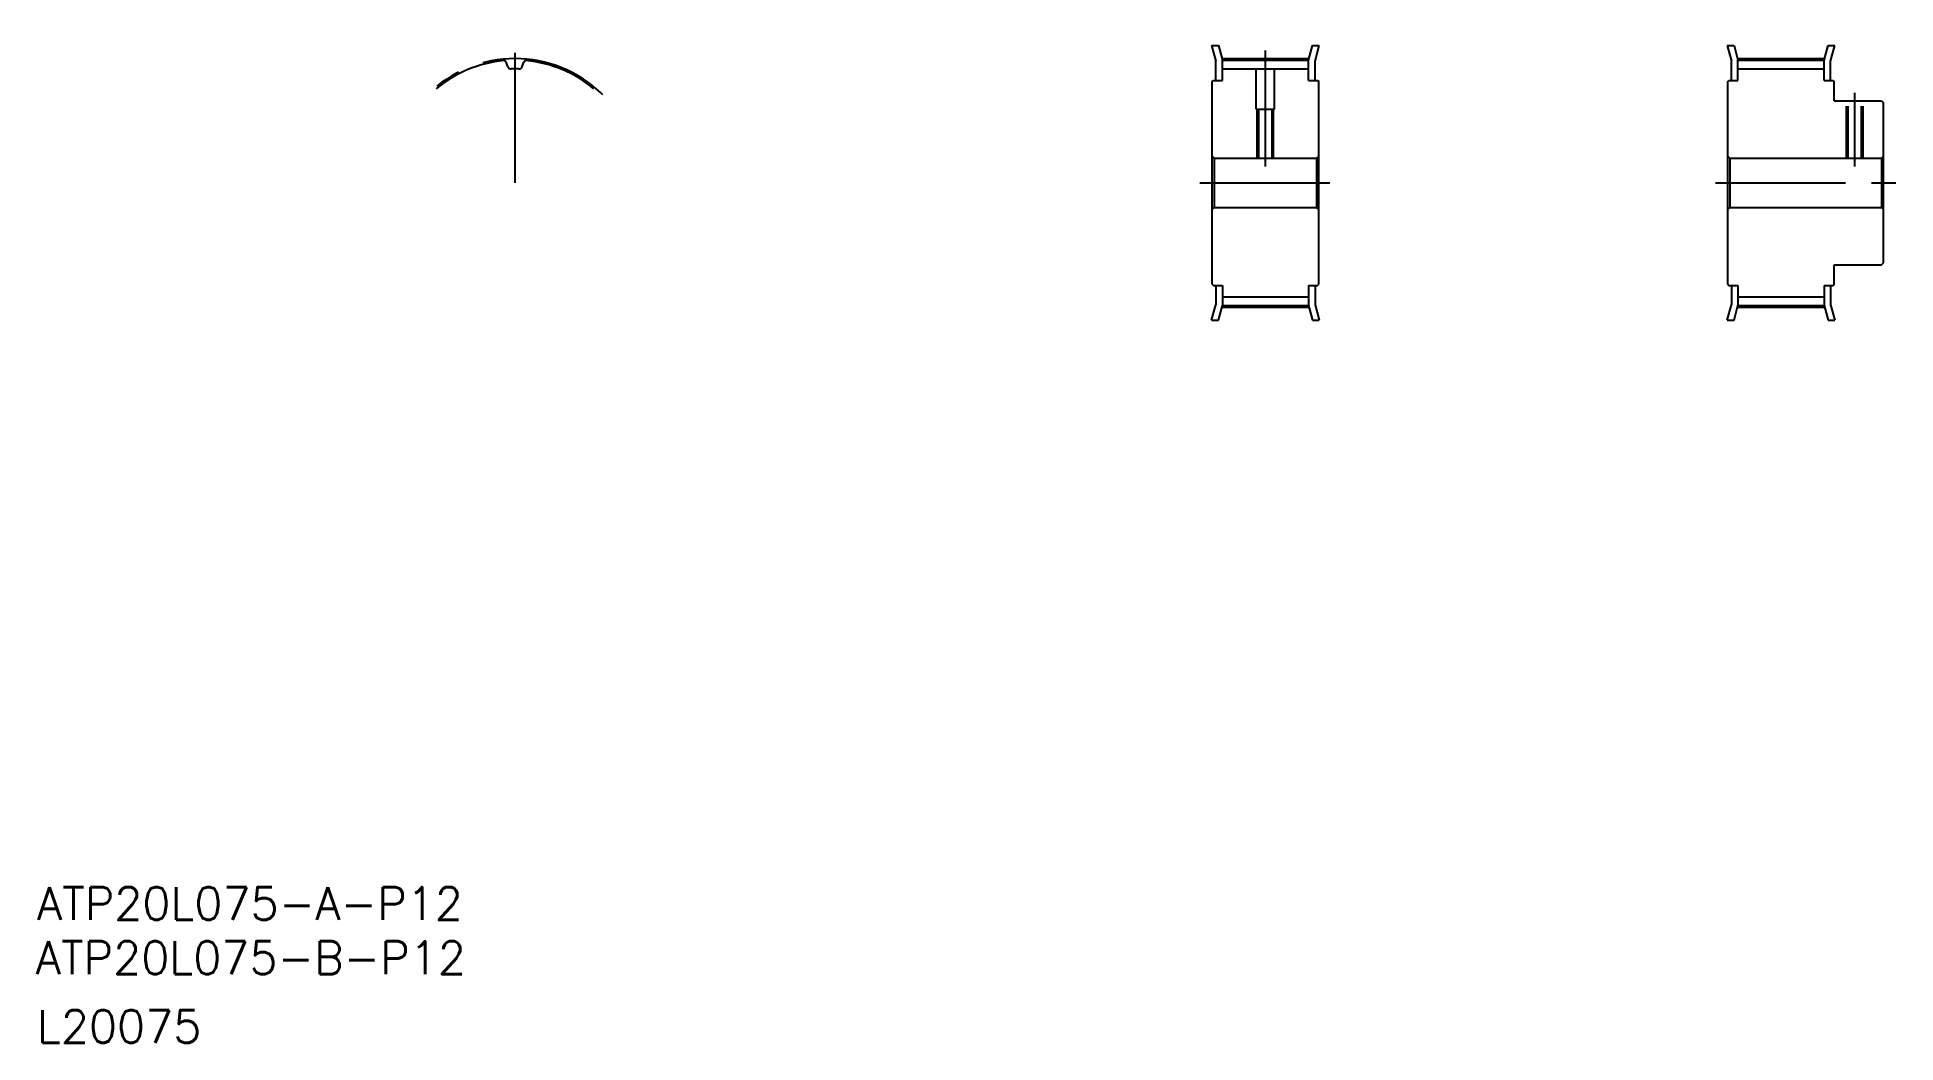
# Model space of a CAD drawing. Extents: x -109 to 344, y -92 to 153.
import ezdxf

# ---------------------------------------------------------------- set-up
doc = ezdxf.new("R2010")
doc.units = 0
doc.linetypes.add('CENTER', pattern=[50.8, 31.75, -6.35, 6.35, -6.35])
doc.linetypes.add('DASHED', pattern=[19.05, 12.7, -6.35])
doc.layers.get('0').update_dxf_attribs({"linetype": 'CONTINUOUS'})
doc.layers.add('CENTER', color=1, linetype='CENTER')
doc.styles.get("Standard").update_dxf_attribs({"font": 'txt', "bigfont": 'BIGFONT'})

msp = doc.modelspace()

# ---------------------------------------------------------------- linework, layer by layer
at = {"color": 7, "linetype": 'CONTINUOUS'}
for p, q in [((177.34, 151.01), (179, 151.01)), ((177.34, 151.01), (178.35, 147.24)), ((179, 151.01), (179.95, 147.45)), ((200.95, 147.45), (201.91, 151.01)), ((201.91, 151.01), (203.56, 151.01)), ((202.55, 147.24), (203.56, 151.01)), ((303.11, 151.01), (304.12, 147.24)), ((303.11, 151.01), (304.77, 151.01)), ((304.77, 151.01), (305.72, 147.45)), ((326.72, 147.45), (327.68, 151.01)), ((327.68, 151.01), (329.33, 151.01)), ((328.32, 147.24), (329.33, 151.01)), ((5.66, 145.87), (5.26, 146.98)), ((9.2, 145.87), (9.6, 146.98)), ((178.35, 142.51), (178.35, 147.24)), ((179.95, 147.45), (200.95, 147.45)), ((179.95, 142.51), (179.95, 147.45)), ((179.95, 145.32), (200.95, 145.32)), ((200.95, 142.51), (200.95, 147.45)), ((202.55, 142.51), (202.55, 147.24)), ((304.12, 142.51), (304.12, 147.24)), ((305.72, 147.45), (326.72, 147.45)), ((305.72, 142.51), (305.72, 147.45)), ((305.72, 145.32), (326.72, 145.32)), ((326.72, 142.51), (326.72, 147.45)), ((328.32, 142.51), (328.32, 147.24)), ((177.45, 142.21), (177.75, 142.51)), ((177.45, 92.81), (177.45, 142.21)), ((177.75, 142.51), (179.95, 142.51)), ((200.95, 142.51), (203.15, 142.51)), ((203.15, 142.51), (203.45, 142.21)), ((203.45, 92.81), (203.45, 142.21)), ((303.22, 142.21), (303.52, 142.51)), ((303.22, 92.81), (303.22, 142.21)), ((303.52, 142.51), (305.72, 142.51)), ((326.72, 142.51), (328.92, 142.51)), ((328.92, 142.51), (329.22, 142.21)), ((329.22, 137.51), (329.22, 142.21)), ((329.22, 137.51), (340.72, 137.51)), ((340.72, 137.51), (341.22, 137.01)), ((341.22, 98.01), (341.22, 137.01)), ((177.45, 124.01), (177.95, 123.51)), ((177.95, 123.51), (202.95, 123.51)), ((177.95, 123.51), (177.95, 111.51)), ((203.45, 124.01), (202.95, 123.51)), ((202.95, 123.51), (202.95, 111.51)), ((303.22, 124.01), (303.72, 123.51)), ((303.72, 123.51), (340.72, 123.51)), ((303.72, 123.51), (303.72, 111.51)), ((340.72, 123.51), (341.22, 124.01)), ((340.72, 123.51), (340.72, 111.51)), ((177.45, 111.01), (177.95, 111.51)), ((177.95, 111.51), (202.95, 111.51)), ((203.45, 111.01), (202.95, 111.51)), ((303.22, 111.01), (303.72, 111.51)), ((303.72, 111.51), (340.72, 111.51)), ((340.72, 111.51), (341.22, 111.01)), ((329.22, 97.51), (340.72, 97.51)), ((329.22, 92.81), (329.22, 97.51)), ((340.72, 97.51), (341.22, 98.01)), ((177.45, 92.81), (177.75, 92.51)), ((177.75, 92.51), (179.95, 92.51)), ((178.35, 92.51), (178.35, 87.78)), ((179.95, 92.51), (179.95, 87.57)), ((200.95, 92.51), (200.95, 87.57)), ((200.95, 92.51), (203.15, 92.51)), ((202.55, 92.51), (202.55, 87.78)), ((203.15, 92.51), (203.45, 92.81)), ((303.22, 92.81), (303.52, 92.51)), ((303.52, 92.51), (305.72, 92.51)), ((304.12, 92.51), (304.12, 87.78)), ((305.72, 92.51), (305.72, 87.57)), ((326.72, 92.51), (326.72, 87.57)), ((326.72, 92.51), (328.92, 92.51)), ((328.32, 92.51), (328.32, 87.78)), ((328.92, 92.51), (329.22, 92.81)), ((177.34, 84.01), (178.35, 87.78)), ((179, 84.01), (179.95, 87.57)), ((179.95, 89.7), (200.95, 89.7)), ((179.95, 87.57), (200.95, 87.57)), ((200.95, 87.57), (201.91, 84.01)), ((202.55, 87.78), (203.56, 84.01)), ((303.11, 84.01), (304.12, 87.78)), ((304.77, 84.01), (305.72, 87.57)), ((305.72, 89.7), (326.72, 89.7)), ((305.72, 87.57), (326.72, 87.57)), ((326.72, 87.57), (327.68, 84.01)), ((328.32, 87.78), (329.33, 84.01)), ((177.34, 84.01), (179, 84.01)), ((201.91, 84.01), (203.56, 84.01)), ((303.11, 84.01), (304.77, 84.01)), ((327.68, 84.01), (329.33, 84.01))]:
    msp.add_line(p, q, dxfattribs=at)
at = {"color": 3, "linetype": 'DASHED'}
for p, q in [((188.2, 135.51), (188.2, 145.32)), ((192.7, 135.51), (192.7, 145.32)), ((332.22, 123.51), (332.22, 137.51)), ((332.6, 123.51), (332.6, 137.51)), ((335.84, 123.51), (335.84, 137.51)), ((336.22, 123.51), (336.22, 137.51)), ((188.2, 135.51), (192.7, 135.51)), ((188.45, 123.51), (188.45, 135.51)), ((188.83, 123.51), (188.83, 135.51)), ((192.07, 123.51), (192.07, 135.51)), ((192.45, 123.51), (192.45, 135.51))]:
    msp.add_line(p, q, dxfattribs=at)
at = {"color": 7, "linetype": 'CONTINUOUS'}
for centre, radius, start, end in [((7.43, 117.51), 29.94, 95.2048, 130), ((4.76, 146.8), 0.53, 20, 95.2048), ((6.47, 146.16), 0.86, 200, 271.9143), ((7.43, 117.51), 27.81, 88.0857, 91.9143), ((8.39, 146.16), 0.86, 268.0857, 340), ((10.1, 146.8), 0.53, 84.7952, 160), ((7.43, 117.51), 29.94, 50, 84.7952)]:
    msp.add_arc(centre, radius, start, end, dxfattribs=at)
at = {"layer": 'CENTER', "color": 1, "linetype": 'CENTER'}
for p, q in [((7.43, 117.51), (7.43, 153.06)), ((190.45, 121.51), (190.45, 149.83)), ((179.85, 147.83), (201.06, 147.83)), ((305.62, 147.83), (326.82, 147.83)), ((334.22, 121.51), (334.22, 139.51)), ((174.45, 117.51), (206.45, 117.51)), ((300.22, 117.51), (344.22, 117.51)), ((179.85, 87.19), (201.06, 87.19)), ((305.62, 87.19), (326.82, 87.19))]:
    msp.add_line(p, q, dxfattribs=at)
msp.add_arc((7.43, 117.51), 30.32, 45, 135, dxfattribs=at)

# ---------------------------------------------------------------- texts
at = {"color": 7, "linetype": 'CONTINUOUS'}
for s, p in [('ATP20L075-A-P12', (-109.19, -62.28)), ('ATP20L075-B-P12', (-109.48, -75.51)), ('L20075', (-109.19, -92.28))]:
    msp.add_text(s, height=8, dxfattribs=at).set_placement(p)

doc.saveas('drawing.dxf')
